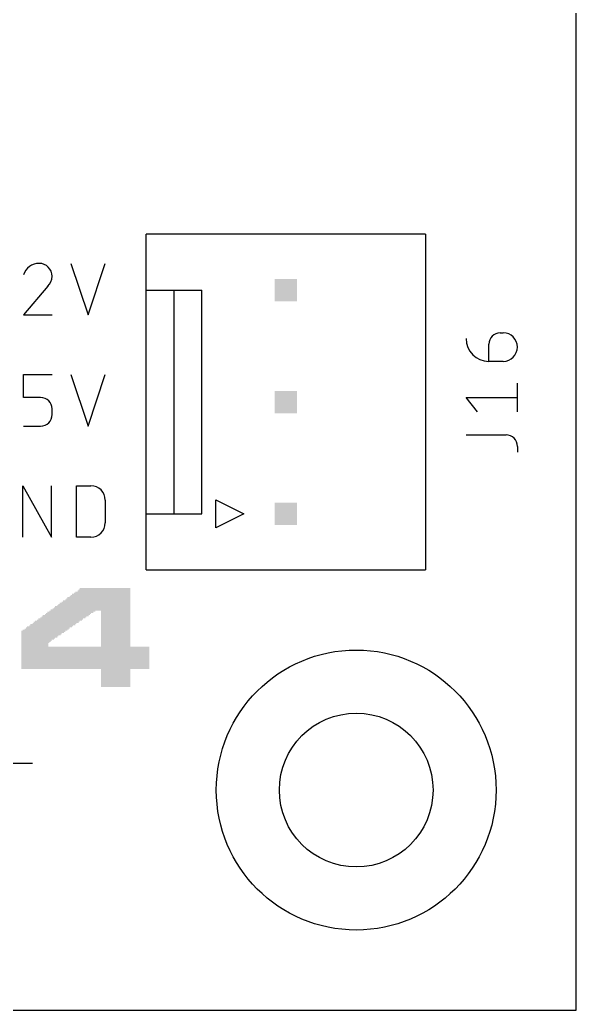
# Model space of a CAD drawing. Extents: x 0 to 94, y 0 to 124.
# Drawn here: x 81.35 to 94, y 0 to 22.49 of the extents above; entities that cross this region are included whole.
import ezdxf

# ---------------------------------------------------------------- set-up
doc = ezdxf.new("R2010")
doc.units = 0
for name, color, linetype in [('20', 30, 'CONTINUOUS'), ('21', 253, 'CONTINUOUS'), ('25', 253, 'CONTINUOUS'), ('51', 253, 'CONTINUOUS')]:
    doc.layers.add(name, color=color, linetype=linetype)

# ---------------------------------------------------------------- blocks, each defined once
blk = doc.blocks.new('RECT')
blk.add_solid([(-0.5, -0.5), (0.5, -0.5), (-0.5, 0.5), (0.5, 0.5)])

msp = doc.modelspace()

# ---------------------------------------------------------------- linework, layer by layer
at = {"layer": '20'}
for p, q in [((94, 0), (94, 98)), ((0, 0), (94, 0))]:
    msp.add_line(p, q, dxfattribs=at)
at = {"layer": '21'}
for p, q in [((90.575, 17.6212), (84.225, 17.6212)), ((84.225, 16.3513), (84.225, 17.6212)), ((90.575, 17.6212), (90.575, 10.0013)), ((82.5165, 16.9592), (82.906, 15.7908)), ((82.906, 15.7908), (83.2955, 16.9592)), ((81.9902, 16.4399), (81.4384, 15.7908)), ((84.225, 11.2713), (84.225, 16.3513)), ((84.225, 16.3513), (84.86, 16.3513)), ((84.86, 11.2713), (84.86, 16.3513)), ((84.86, 16.3513), (85.495, 16.3513)), ((85.495, 11.2713), (85.495, 16.3513)), ((81.4384, 15.7908), (82.0875, 15.7908)), ((81.4384, 13.9137), (81.4384, 14.4329)), ((81.4384, 14.4329), (82.0875, 14.4329)), ((82.5165, 14.4329), (82.906, 13.2645)), ((82.906, 13.2645), (83.2955, 14.4329)), ((81.8279, 13.9137), (81.4384, 13.9137)), ((82.0875, 13.5242), (82.0875, 13.654)), ((81.4384, 13.2645), (81.8279, 13.2645)), ((81.4271, 10.7421), (81.4271, 11.9105)), ((81.4271, 11.9105), (82.0763, 10.7421)), ((82.0763, 10.7421), (82.0763, 11.9105)), ((82.6463, 10.7421), (82.6463, 11.9105)), ((82.6463, 11.9105), (82.9709, 11.9105)), ((83.2955, 11.5859), (83.2955, 11.0666)), ((85.8125, 10.9538), (85.8125, 11.5888)), ((85.8125, 11.5888), (86.4475, 11.2713)), ((84.225, 10.0013), (84.225, 11.2713)), ((84.225, 11.2713), (84.86, 11.2713)), ((84.86, 11.2713), (85.495, 11.2713)), ((86.4475, 11.2713), (85.8125, 10.9538)), ((82.9709, 10.7421), (82.6463, 10.7421)), ((84.225, 10.0013), (90.575, 10.0013)), ((80.9932, 5.6071), (81.6423, 5.6071))]:
    msp.add_line(p, q, dxfattribs=at)
for radius in [3.1789, 1.7463]:
    msp.add_circle((89, 5), radius, dxfattribs=at)
for centre, radius, start, end in [((81.7954, 16.5839), 0.3753, 90.0001, 162.0549), ((81.7954, 16.6671), 0.2921, 0, 90), ((81.7738, 16.6671), 0.3138, 313.604, 359.9996), ((81.8279, 13.654), 0.2596, 0, 90), ((81.8279, 13.5242), 0.2596, 270, 0), ((82.9709, 11.5859), 0.3246, 0, 90), ((82.9709, 11.0666), 0.3246, 269.9994, 0)]:
    msp.add_arc(centre, radius, start, end, dxfattribs=at)
at = {"layer": '25'}
for p, q in [((92.2747, 15.3835), (92.3396, 15.3835)), ((92.015, 14.7344), (92.015, 15.1239)), ((92.3396, 14.7344), (92.015, 14.7344)), ((92.6642, 13.5914), (92.6642, 14.2405)), ((91.7554, 13.5914), (91.4958, 13.916)), ((91.4958, 13.916), (92.6642, 13.916)), ((91.4958, 13.0641), (92.4045, 13.0641)), ((92.6642, 12.8044), (92.6642, 12.6746))]:
    msp.add_line(p, q, dxfattribs=at)
for centre, radius, start, end in [((92.2747, 15.1239), 0.2596, 90, 180), ((92.3396, 15.059), 0.3246, 270, 90), ((92.015, 15.2537), 0.5193, 180.0007, 270), ((92.4045, 12.8044), 0.2596, 0, 90)]:
    msp.add_arc(centre, radius, start, end, dxfattribs=at)

# ---------------------------------------------------------------- block references
at = {"layer": '21', "yscale": 0.0255}
for p, xscale in [((83.202, 9.4445), 1.326), ((83.2275, 9.47), 1.2749), ((83.2402, 9.4955), 1.2495), ((83.2657, 9.521), 1.1985), ((83.2785, 9.5465), 1.173), ((83.2912, 9.572), 1.1475), ((83.049, 9.215), 1.632), ((83.0617, 9.2405), 1.6065), ((83.0872, 9.266), 1.5554), ((83.1, 9.2915), 1.53), ((83.1255, 9.317), 1.479), ((83.1382, 9.3425), 1.4535), ((83.151, 9.368), 1.428), ((83.1765, 9.3935), 1.3769), ((83.1892, 9.419), 1.3515), ((82.437, 8.9855), 1.0199), ((82.4625, 9.011), 1.02), ((82.5007, 9.0365), 1.0455), ((82.5517, 9.062), 1.0454), ((82.9597, 9.0875), 1.8105), ((82.9852, 9.113), 1.7595), ((82.998, 9.1385), 1.734), ((83.0107, 9.164), 1.7085), ((83.0363, 9.1895), 1.6574), ((83.5335, 9.062), 0.663), ((83.5335, 9.0365), 0.663), ((83.5335, 9.011), 0.663), ((83.5335, 8.9855), 0.663), ((82.1437, 8.7815), 0.9944), ((82.182, 8.807), 1.02), ((82.2075, 8.8325), 1.02), ((82.2585, 8.858), 1.02), ((82.284, 8.8835), 1.02), ((82.335, 8.909), 1.0199), ((82.3605, 8.9345), 1.0201), ((82.3987, 8.96), 1.0455), ((83.5335, 8.96), 0.663), ((83.5335, 8.9345), 0.663), ((83.5335, 8.909), 0.663), ((83.5335, 8.8835), 0.663), ((83.5335, 8.858), 0.663), ((83.5335, 8.8325), 0.663), ((83.5335, 8.807), 0.663), ((83.5335, 8.7815), 0.663), ((81.8505, 8.552), 0.9181), ((81.8887, 8.603), 0.9945), ((81.876, 8.5775), 0.969), ((81.927, 8.6285), 1.02), ((81.9652, 8.654), 0.9945), ((81.9908, 8.6795), 0.9946), ((82.029, 8.705), 1.02), ((82.0672, 8.7305), 0.9945), ((82.1055, 8.756), 1.02), ((83.5335, 8.756), 0.663), ((83.5335, 8.7305), 0.663), ((83.5335, 8.705), 0.663), ((83.5335, 8.6795), 0.663), ((83.5335, 8.654), 0.663), ((83.5335, 8.6285), 0.663), ((83.5335, 8.603), 0.663), ((83.5335, 8.5775), 0.663), ((83.5335, 8.552), 0.663), ((81.8377, 8.5265), 0.8925), ((81.7995, 8.4755), 0.8161), ((81.7739, 8.45), 0.765), ((81.7357, 8.399), 0.6885), ((81.7229, 8.3735), 0.663), ((81.8122, 8.501), 0.8415), ((81.7612, 8.4245), 0.7395), ((81.7103, 8.348), 0.6376), ((81.6975, 8.3225), 0.612), ((83.5335, 8.5265), 0.663), ((83.5335, 8.501), 0.663), ((83.5335, 8.4755), 0.663), ((83.5335, 8.45), 0.663), ((83.5335, 8.4245), 0.663), ((83.5335, 8.399), 0.663), ((83.5335, 8.3735), 0.663), ((83.5335, 8.348), 0.663), ((83.5335, 8.3225), 0.663), ((82.8449, 8.246), 2.907), ((82.8449, 8.2205), 2.907), ((82.8449, 8.195), 2.907), ((82.8449, 8.1695), 2.907), ((82.8449, 8.144), 2.907), ((82.8449, 8.1185), 2.907), ((82.8449, 8.093), 2.907), ((81.6975, 8.297), 0.612), ((81.6975, 8.2715), 0.612), ((83.5335, 8.297), 0.663), ((83.5335, 8.2715), 0.663), ((82.8449, 8.0675), 2.907), ((82.8449, 8.042), 2.907), ((82.8449, 8.0165), 2.907), ((82.8449, 7.991), 2.907), ((82.8449, 7.9655), 2.907), ((82.8449, 7.94), 2.907), ((82.8449, 7.9145), 2.907), ((82.8449, 7.889), 2.907), ((82.8449, 7.8635), 2.907), ((82.8449, 7.838), 2.907), ((82.8449, 7.8125), 2.907), ((82.8449, 7.787), 2.907), ((82.8449, 7.7615), 2.907), ((83.5335, 7.736), 0.663), ((83.5335, 7.7105), 0.663), ((83.5335, 7.685), 0.663), ((83.5335, 7.6595), 0.663), ((83.5335, 7.634), 0.663), ((83.5335, 7.6085), 0.663), ((83.5335, 7.583), 0.663), ((83.5335, 7.5575), 0.663), ((83.5335, 7.532), 0.663), ((83.5335, 7.5065), 0.663), ((83.5335, 7.481), 0.663), ((83.5335, 7.4555), 0.663), ((83.5335, 7.43), 0.663), ((83.5335, 7.4045), 0.663), ((83.5335, 7.379), 0.663), ((83.5335, 7.3535), 0.663)]:
    msp.add_blockref('RECT', p, dxfattribs=dict(at, xscale=xscale))
at = {"layer": '51', "xscale": 0.508, "yscale": 0.508, "rotation": 90}
for p in [(87.4, 16.3513), (87.4, 13.8113), (87.4, 11.2713)]:
    msp.add_blockref('RECT', p, dxfattribs=at)

doc.saveas('drawing.dxf')
